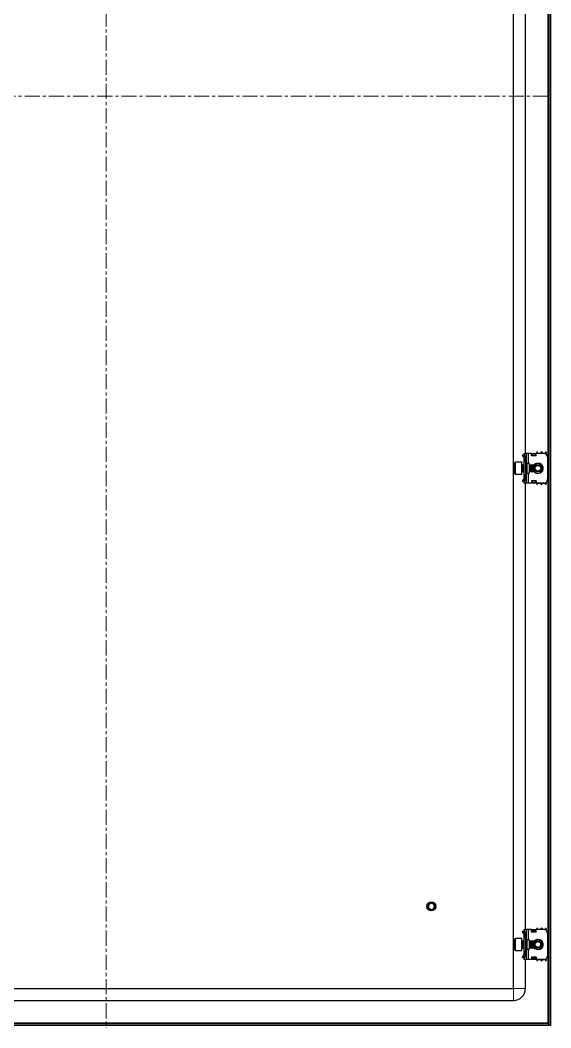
# Model space of a CAD drawing. Header units: millimetres. Extents: x -213 to 1660, y -624 to 1170.
# Drawn here: x 1214 to 1660, y -523 to 323 of the extents above; entities that cross this region are included whole.
import ezdxf

# ---------------------------------------------------------------- set-up
doc = ezdxf.new("R2010")
doc.units = ezdxf.units.MM
doc.linetypes.add('CENTERX2', pattern=[20.32, 12.7, -2.54, 2.54, -2.54])
doc.layers.add('FORMAT', color=7, linetype='Continuous')

msp = doc.modelspace()

# ---------------------------------------------------------------- linework, layer by layer
at = {"color": 8, "linetype": 'Continuous', "lineweight": 18}
for p, q in [((1657.17, 1038.04), (1657.17, -518.76)), ((1637.27, -41.86), (1637.06, -41.65)), ((1640.77, -40.36), (1640.77, -48.86)), ((1647.02, -42.01), (1643.52, -42.01)), ((1647.77, -40.11), (1651.77, -40.11)), ((1655.77, -40.11), (1651.77, -40.11)), ((1629.87, -47.86), (1629.87, -50.17)), ((1629.87, -50.17), (1629.87, -57.86)), ((1635.52, -49.86), (1635.52, -55.86)), ((1637.27, -42.36), (1636.77, -42.36)), ((1639.27, -43.36), (1638.27, -43.36)), ((1639.77, -48.86), (1639.77, -56.86)), ((1640.77, -56.86), (1640.77, -65.36)), ((1637.27, -63.36), (1636.77, -63.36)), ((1637.27, -63.86), (1637.06, -64.07)), ((1638.27, -62.36), (1639.27, -62.36)), ((1643.52, -63.71), (1647.02, -63.71)), ((1651.77, -65.61), (1647.77, -65.61)), ((1655.77, -65.61), (1651.77, -65.61)), ((1629.87, -447.86), (1629.87, -450.17)), ((1637.27, -442.36), (1636.77, -442.36)), ((1637.27, -441.86), (1637.06, -441.65)), ((1639.27, -443.36), (1638.27, -443.36)), ((1640.77, -440.36), (1640.77, -448.86)), ((1647.02, -442.01), (1643.52, -442.01)), ((1647.77, -440.11), (1651.77, -440.11)), ((1655.77, -440.11), (1651.77, -440.11)), ((1629.87, -450.17), (1629.87, -457.86)), ((1635.52, -449.86), (1635.52, -455.86)), ((1639.77, -448.86), (1639.77, -456.86)), ((1640.77, -456.86), (1640.77, -465.36)), ((1637.27, -463.36), (1636.77, -463.36)), ((1637.27, -463.86), (1637.06, -464.07)), ((1638.27, -462.36), (1639.27, -462.36)), ((1643.52, -463.71), (1647.02, -463.71)), ((1651.77, -465.61), (1647.77, -465.61)), ((1655.77, -465.61), (1651.77, -465.61)), ((1628.27, -489.86), (1628.27, -499.86)), ((1628.27, -489.86), (1638.27, -489.86)), ((1657.17, -518.76), (915.37, -518.76))]:
    msp.add_line(p, q, dxfattribs=at)
at = {"color": 7, "linetype": 'Continuous', "lineweight": 25}
for p, q in [((1657.77, 1040.14), (1657.77, -520.86)), ((1659.27, 1040.14), (1659.27, -520.86)), ((1628.27, -489.86), (1628.27, 1009.14)), ((1638.27, -40.36), (1638.27, 559.64)), ((1635.71, -41.72), (1635.36, -42.08)), ((1636.33, -43.05), (1635.36, -42.08)), ((1636.69, -42.7), (1635.71, -41.72)), ((1637.06, -41.65), (1637.27, -41.45)), ((1637.27, -40.36), (1639.27, -40.36)), ((1637.27, -41.12), (1637.27, -40.36)), ((1637.27, -64.6), (1637.27, -41.12)), ((1639.27, -40.36), (1639.27, -43.36)), ((1640.77, -40.36), (1639.27, -40.36)), ((1643.27, -40.36), (1640.77, -40.36)), ((1643.27, -42.36), (1643.27, -40.36)), ((1643.52, -40.74), (1644.02, -40.39)), ((1644.02, -40.74), (1643.52, -41.09)), ((1643.52, -41.09), (1643.52, -40.74)), ((1643.52, -42.01), (1643.52, -41.09)), ((1643.52, -42.36), (1643.52, -42.01)), ((1644.02, -40.39), (1644.02, -40.74)), ((1644.02, -40.39), (1646.52, -40.39)), ((1644.02, -40.74), (1646.52, -40.74)), ((1646.52, -40.74), (1646.52, -40.39)), ((1646.52, -40.39), (1647.02, -40.74)), ((1647.02, -41.09), (1646.52, -40.74)), ((1647.02, -40.74), (1647.02, -41.09)), ((1647.02, -41.09), (1647.02, -42.01)), ((1647.02, -42.01), (1647.02, -42.36)), ((1647.07, -40.48), (1647.07, -42.36)), ((1647.27, -40.48), (1647.07, -40.48)), ((1647.27, -42.36), (1647.27, -40.36)), ((1653.77, -40.36), (1647.27, -40.36)), ((1647.77, -40.36), (1647.77, -40.11)), ((1655.77, -41.12), (1655.77, -40.11)), ((1629.27, -50.49), (1629.27, -48.46)), ((1629.27, -57.26), (1629.27, -50.49)), ((1635.27, -47.86), (1629.87, -47.86)), ((1635.27, -50.17), (1635.27, -47.86)), ((1635.27, -57.86), (1635.27, -50.17)), ((1635.88, -49.86), (1635.52, -49.86)), ((1636.27, -50.42), (1635.88, -49.86)), ((1635.88, -55.39), (1635.88, -49.86)), ((1636.66, -49.86), (1636.27, -50.42)), ((1636.27, -54.92), (1636.27, -50.42)), ((1636.33, -43.05), (1636.69, -42.7)), ((1636.88, -49.86), (1636.66, -49.86)), ((1636.66, -55.39), (1636.66, -49.86)), ((1636.77, -42.36), (1636.77, -42.75)), ((1636.77, -44.11), (1637.27, -44.11)), ((1636.77, -44.11), (1636.77, -47.61)), ((1637.27, -47.61), (1636.77, -47.61)), ((1636.77, -47.61), (1636.77, -49.86)), ((1637.27, -50.42), (1636.88, -49.86)), ((1636.88, -55.39), (1636.88, -49.86)), ((1637.27, -44.11), (1637.27, -47.61)), ((1638.27, -43.36), (1638.27, -62.36)), ((1639.27, -43.36), (1639.27, -62.36)), ((1641.27, -48.86), (1639.77, -48.86)), ((1641.27, -48.86), (1641.27, -56.86)), ((1641.66, -49.86), (1641.27, -50.42)), ((1641.88, -49.86), (1641.66, -49.86)), ((1641.66, -55.39), (1641.66, -49.86)), ((1642.27, -50.42), (1641.88, -49.86)), ((1641.88, -55.39), (1641.88, -49.86)), ((1642.66, -49.86), (1642.27, -50.42)), ((1642.27, -54.92), (1642.27, -50.42)), ((1642.88, -49.86), (1642.66, -49.86)), ((1642.66, -55.39), (1642.66, -49.86)), ((1643.27, -50.42), (1642.88, -49.86)), ((1642.88, -55.39), (1642.88, -49.86)), ((1647.27, -42.36), (1643.27, -42.36)), ((1643.66, -49.86), (1643.27, -50.42)), ((1643.27, -54.92), (1643.27, -50.42)), ((1643.88, -49.86), (1643.66, -49.86)), ((1643.66, -55.39), (1643.66, -49.86)), ((1644.27, -50.42), (1643.88, -49.86)), ((1643.88, -55.39), (1643.88, -49.86)), ((1644.66, -49.86), (1644.27, -50.42)), ((1644.27, -54.92), (1644.27, -50.42)), ((1644.72, -49.86), (1644.66, -49.86)), ((1644.66, -55.39), (1644.66, -49.86)), ((1645.27, -50.42), (1644.72, -49.86)), ((1644.72, -51.24), (1644.72, -49.86)), ((1645.27, -51.54), (1645.27, -50.42)), ((1656.77, -43.36), (1656.77, -62.36)), ((1629.87, -57.86), (1635.27, -57.86)), ((1635.52, -55.86), (1635.88, -55.86)), ((1635.88, -55.86), (1636.27, -55.31)), ((1635.88, -55.86), (1635.88, -55.39)), ((1636.27, -55.31), (1636.27, -54.92)), ((1636.27, -55.31), (1636.66, -55.86)), ((1636.66, -55.86), (1636.66, -55.39)), ((1636.66, -55.86), (1636.88, -55.86)), ((1636.77, -55.86), (1636.77, -58.11)), ((1636.77, -58.11), (1637.27, -58.11)), ((1636.77, -58.11), (1636.77, -61.61)), ((1636.88, -55.86), (1637.27, -55.31)), ((1636.88, -55.86), (1636.88, -55.39)), ((1637.27, -58.11), (1637.27, -61.61)), ((1639.77, -56.86), (1641.27, -56.86)), ((1641.27, -55.31), (1641.66, -55.86)), ((1641.66, -55.86), (1641.66, -55.39)), ((1641.66, -55.86), (1641.88, -55.86)), ((1641.88, -55.86), (1642.27, -55.31)), ((1641.88, -55.86), (1641.88, -55.39)), ((1642.27, -55.31), (1642.27, -54.92)), ((1642.27, -55.31), (1642.66, -55.86)), ((1642.66, -55.86), (1642.66, -55.39)), ((1642.66, -55.86), (1642.88, -55.86)), ((1642.88, -55.86), (1643.27, -55.31)), ((1642.88, -55.86), (1642.88, -55.39)), ((1643.27, -55.31), (1643.27, -54.92)), ((1643.27, -55.31), (1643.66, -55.86)), ((1643.66, -55.86), (1643.66, -55.39)), ((1643.66, -55.86), (1643.88, -55.86)), ((1643.88, -55.86), (1644.27, -55.31)), ((1643.88, -55.86), (1643.88, -55.39)), ((1644.27, -55.31), (1644.27, -54.92)), ((1644.27, -55.31), (1644.66, -55.86)), ((1644.66, -55.86), (1644.66, -55.39)), ((1644.66, -55.86), (1644.72, -55.86)), ((1644.72, -55.86), (1644.72, -51.24)), ((1644.72, -55.86), (1645.27, -55.31)), ((1645.27, -55.31), (1645.27, -51.54)), ((1636.33, -62.67), (1635.36, -63.65)), ((1635.71, -64), (1635.36, -63.65)), ((1636.69, -63.02), (1635.71, -64)), ((1636.33, -62.67), (1636.69, -63.02)), ((1636.77, -61.61), (1637.27, -61.61)), ((1636.77, -63.36), (1636.77, -62.9)), ((1637.27, -64.27), (1637.06, -64.07)), ((1637.27, -65.36), (1637.27, -64.6)), ((1639.27, -65.36), (1637.27, -65.36)), ((1638.27, -440.36), (1638.27, -65.36)), ((1639.27, -62.36), (1639.27, -65.36)), ((1640.77, -65.36), (1639.27, -65.36)), ((1643.27, -65.36), (1640.77, -65.36)), ((1647.27, -63.36), (1643.27, -63.36)), ((1643.27, -63.36), (1643.27, -65.36)), ((1643.52, -63.71), (1643.52, -63.36)), ((1643.52, -64.63), (1643.52, -63.71)), ((1643.52, -64.63), (1644.02, -64.98)), ((1643.52, -64.98), (1643.52, -64.63)), ((1644.02, -65.34), (1643.52, -64.98)), ((1646.52, -64.98), (1644.02, -64.98)), ((1644.02, -64.98), (1644.02, -65.34)), ((1646.52, -65.34), (1644.02, -65.34)), ((1646.52, -64.98), (1647.02, -64.63)), ((1646.52, -65.34), (1646.52, -64.98)), ((1647.02, -64.98), (1646.52, -65.34)), ((1647.02, -63.36), (1647.02, -63.71)), ((1647.02, -63.71), (1647.02, -64.63)), ((1647.02, -64.63), (1647.02, -64.98)), ((1647.07, -63.36), (1647.07, -65.24)), ((1647.07, -65.24), (1647.27, -65.24)), ((1647.27, -63.36), (1647.27, -65.36)), ((1653.77, -65.36), (1647.27, -65.36)), ((1647.77, -65.61), (1647.77, -65.36)), ((1655.77, -65.61), (1655.77, -64.6)), ((1556.28, -420.66), (1556.27, -420.71)), ((1556.27, -420.86), (1556.27, -420.86)), ((1556.28, -420.66), (1556.34, -420.35)), ((1556.3, -420.46), (1556.29, -420.51)), ((1556.33, -420.26), (1556.32, -420.3)), ((1556.38, -420.06), (1556.37, -420.11)), ((1556.44, -419.88), (1556.42, -419.92)), ((1556.49, -419.74), (1556.59, -419.56)), ((1556.5, -419.74), (1556.6, -419.56)), ((1556.98, -421.73), (1556.81, -421.32)), ((1557.11, -422.94), (1556.99, -422.81)), ((1557, -418.9), (1557.17, -418.77)), ((1557, -422.82), (1557.01, -422.84)), ((1557.03, -418.93), (1557.15, -418.74)), ((1557.11, -422.94), (1557.14, -422.98)), ((1557.25, -423.08), (1557.29, -423.11)), ((1557.46, -418.52), (1557.59, -418.37)), ((1558.67, -417.92), (1558.63, -417.93)), ((1558.82, -417.9), (1559, -417.87)), ((1559.81, -417.91), (1559.77, -417.9)), ((1559.99, -417.95), (1559.95, -417.94)), ((1560.17, -418), (1560.13, -417.98)), ((1560.17, -418), (1560.37, -418.1)), ((1560.17, -418.05), (1560.38, -418.08)), ((1560.35, -418.06), (1560.3, -418.04)), ((1560.7, -418.22), (1560.66, -418.2)), ((1560.7, -418.22), (1560.7, -418.33)), ((1560.7, -418.22), (1560.84, -418.34)), ((1560.88, -418.33), (1560.84, -418.3)), ((1561.05, -418.45), (1561.01, -418.42)), ((1561.21, -418.57), (1561.17, -418.54)), ((1561.36, -418.71), (1561.33, -418.68)), ((1561.5, -418.85), (1561.47, -418.82)), ((1562.09, -419.82), (1562.08, -419.81)), ((1562.19, -421.56), (1562.11, -421.8)), ((1562.14, -420), (1562.13, -419.96)), ((1562.14, -421.75), (1562.15, -421.71)), ((1562.19, -420.18), (1562.18, -420.13)), ((1562.19, -421.56), (1562.2, -421.52)), ((1562.23, -420.36), (1562.22, -420.32)), ((1562.23, -421.37), (1562.24, -421.32)), ((1562.27, -420.75), (1562.24, -420.99)), ((1562.25, -420.55), (1562.25, -420.5)), ((1562.26, -421.16), (1562.26, -421.11)), ((1562.27, -420.75), (1562.27, -420.7)), ((1562.27, -420.95), (1562.27, -420.9)), ((1557.41, -423.21), (1557.45, -423.24)), ((1557.58, -423.34), (1557.62, -423.36)), ((1559.07, -423.85), (1559.82, -423.79)), ((1559.96, -423.78), (1560.01, -423.77)), ((1560.15, -423.73), (1560.2, -423.71)), ((1560.34, -423.66), (1560.39, -423.64)), ((1560.72, -423.49), (1560.49, -423.57)), ((1560.54, -423.58), (1560.58, -423.56)), ((1560.89, -423.38), (1560.69, -423.5)), ((1560.72, -423.42), (1560.76, -423.46)), ((1560.72, -423.49), (1560.76, -423.46)), ((1629.27, -450.49), (1629.27, -448.46)), ((1635.27, -447.86), (1629.87, -447.86)), ((1635.27, -450.17), (1635.27, -447.86)), ((1635.71, -441.72), (1635.36, -442.08)), ((1636.33, -443.05), (1635.36, -442.08)), ((1636.69, -442.7), (1635.71, -441.72)), ((1636.33, -443.05), (1636.69, -442.7)), ((1636.77, -442.36), (1636.77, -442.75)), ((1636.77, -444.11), (1637.27, -444.11)), ((1636.77, -444.11), (1636.77, -447.61)), ((1637.27, -447.61), (1636.77, -447.61)), ((1636.77, -447.61), (1636.77, -449.86)), ((1637.06, -441.65), (1637.27, -441.45)), ((1637.27, -440.36), (1639.27, -440.36)), ((1637.27, -441.12), (1637.27, -440.36)), ((1637.27, -464.6), (1637.27, -441.12)), ((1637.27, -444.11), (1637.27, -447.61)), ((1638.27, -443.36), (1638.27, -462.36)), ((1639.27, -440.36), (1639.27, -443.36)), ((1640.77, -440.36), (1639.27, -440.36)), ((1639.27, -443.36), (1639.27, -462.36)), ((1643.27, -440.36), (1640.77, -440.36)), ((1643.27, -442.36), (1643.27, -440.36)), ((1647.27, -442.36), (1643.27, -442.36)), ((1643.52, -440.74), (1644.02, -440.39)), ((1644.02, -440.74), (1643.52, -441.09)), ((1643.52, -441.09), (1643.52, -440.74)), ((1643.52, -442.01), (1643.52, -441.09)), ((1643.52, -442.36), (1643.52, -442.01)), ((1644.02, -440.39), (1644.02, -440.74)), ((1644.02, -440.39), (1646.52, -440.39)), ((1644.02, -440.74), (1646.52, -440.74)), ((1646.52, -440.74), (1646.52, -440.39)), ((1646.52, -440.39), (1647.02, -440.74)), ((1647.02, -441.09), (1646.52, -440.74)), ((1647.02, -440.74), (1647.02, -441.09)), ((1647.02, -441.09), (1647.02, -442.01)), ((1647.02, -442.01), (1647.02, -442.36)), ((1647.07, -440.48), (1647.07, -442.36)), ((1647.27, -440.48), (1647.07, -440.48)), ((1647.27, -442.36), (1647.27, -440.36)), ((1653.77, -440.36), (1647.27, -440.36)), ((1647.77, -440.36), (1647.77, -440.11)), ((1655.77, -441.12), (1655.77, -440.11)), ((1656.77, -443.36), (1656.77, -462.36)), ((1629.27, -457.26), (1629.27, -450.49)), ((1635.27, -457.86), (1635.27, -450.17)), ((1635.88, -449.86), (1635.52, -449.86)), ((1635.52, -455.86), (1635.88, -455.86)), ((1636.27, -450.42), (1635.88, -449.86)), ((1635.88, -455.39), (1635.88, -449.86)), ((1635.88, -455.86), (1636.27, -455.31)), ((1635.88, -455.86), (1635.88, -455.39)), ((1636.66, -449.86), (1636.27, -450.42)), ((1636.27, -454.92), (1636.27, -450.42)), ((1636.27, -455.31), (1636.27, -454.92)), ((1636.27, -455.31), (1636.66, -455.86)), ((1636.88, -449.86), (1636.66, -449.86)), ((1636.66, -455.39), (1636.66, -449.86)), ((1636.66, -455.86), (1636.66, -455.39)), ((1636.66, -455.86), (1636.88, -455.86)), ((1636.77, -455.86), (1636.77, -458.11)), ((1637.27, -450.42), (1636.88, -449.86)), ((1636.88, -455.39), (1636.88, -449.86)), ((1636.88, -455.86), (1637.27, -455.31)), ((1636.88, -455.86), (1636.88, -455.39)), ((1641.27, -448.86), (1639.77, -448.86)), ((1639.77, -456.86), (1641.27, -456.86)), ((1641.27, -448.86), (1641.27, -456.86)), ((1641.66, -449.86), (1641.27, -450.42)), ((1641.27, -455.31), (1641.66, -455.86)), ((1641.88, -449.86), (1641.66, -449.86)), ((1641.66, -455.39), (1641.66, -449.86)), ((1641.66, -455.86), (1641.66, -455.39)), ((1641.66, -455.86), (1641.88, -455.86)), ((1642.27, -450.42), (1641.88, -449.86)), ((1641.88, -455.39), (1641.88, -449.86)), ((1641.88, -455.86), (1642.27, -455.31)), ((1641.88, -455.86), (1641.88, -455.39)), ((1642.66, -449.86), (1642.27, -450.42)), ((1642.27, -454.92), (1642.27, -450.42)), ((1642.27, -455.31), (1642.27, -454.92)), ((1642.27, -455.31), (1642.66, -455.86)), ((1642.88, -449.86), (1642.66, -449.86)), ((1642.66, -455.39), (1642.66, -449.86)), ((1642.66, -455.86), (1642.66, -455.39)), ((1642.66, -455.86), (1642.88, -455.86)), ((1643.27, -450.42), (1642.88, -449.86)), ((1642.88, -455.39), (1642.88, -449.86)), ((1642.88, -455.86), (1643.27, -455.31)), ((1642.88, -455.86), (1642.88, -455.39)), ((1643.66, -449.86), (1643.27, -450.42)), ((1643.27, -454.92), (1643.27, -450.42)), ((1643.27, -455.31), (1643.27, -454.92)), ((1643.27, -455.31), (1643.66, -455.86)), ((1643.88, -449.86), (1643.66, -449.86)), ((1643.66, -455.39), (1643.66, -449.86)), ((1643.66, -455.86), (1643.66, -455.39)), ((1643.66, -455.86), (1643.88, -455.86)), ((1644.27, -450.42), (1643.88, -449.86)), ((1643.88, -455.39), (1643.88, -449.86)), ((1643.88, -455.86), (1644.27, -455.31)), ((1643.88, -455.86), (1643.88, -455.39)), ((1644.66, -449.86), (1644.27, -450.42)), ((1644.27, -454.92), (1644.27, -450.42)), ((1644.27, -455.31), (1644.27, -454.92)), ((1644.27, -455.31), (1644.66, -455.86)), ((1644.72, -449.86), (1644.66, -449.86)), ((1644.66, -455.39), (1644.66, -449.86)), ((1644.66, -455.86), (1644.66, -455.39)), ((1644.66, -455.86), (1644.72, -455.86)), ((1645.27, -450.42), (1644.72, -449.86)), ((1644.72, -451.24), (1644.72, -449.86)), ((1644.72, -455.86), (1644.72, -451.24)), ((1644.72, -455.86), (1645.27, -455.31)), ((1645.27, -451.54), (1645.27, -450.42)), ((1645.27, -455.31), (1645.27, -451.54)), ((1629.87, -457.86), (1635.27, -457.86)), ((1636.33, -462.67), (1635.36, -463.65)), ((1635.71, -464), (1635.36, -463.65)), ((1636.69, -463.02), (1635.71, -464)), ((1636.33, -462.67), (1636.69, -463.02)), ((1636.77, -458.11), (1637.27, -458.11)), ((1636.77, -458.11), (1636.77, -461.61)), ((1636.77, -461.61), (1637.27, -461.61)), ((1636.77, -463.36), (1636.77, -462.9)), ((1637.27, -464.27), (1637.06, -464.07)), ((1637.27, -458.11), (1637.27, -461.61)), ((1637.27, -465.36), (1637.27, -464.6)), ((1639.27, -465.36), (1637.27, -465.36)), ((1638.27, -489.86), (1638.27, -465.36)), ((1639.27, -462.36), (1639.27, -465.36)), ((1640.77, -465.36), (1639.27, -465.36)), ((1643.27, -465.36), (1640.77, -465.36)), ((1647.27, -463.36), (1643.27, -463.36)), ((1643.27, -463.36), (1643.27, -465.36)), ((1643.52, -463.71), (1643.52, -463.36)), ((1643.52, -464.63), (1643.52, -463.71)), ((1643.52, -464.63), (1644.02, -464.98)), ((1643.52, -464.98), (1643.52, -464.63)), ((1644.02, -465.34), (1643.52, -464.98)), ((1646.52, -464.98), (1644.02, -464.98)), ((1644.02, -464.98), (1644.02, -465.34)), ((1646.52, -465.34), (1644.02, -465.34)), ((1646.52, -464.98), (1647.02, -464.63)), ((1646.52, -465.34), (1646.52, -464.98)), ((1647.02, -464.98), (1646.52, -465.34)), ((1647.02, -463.36), (1647.02, -463.71)), ((1647.02, -463.71), (1647.02, -464.63)), ((1647.02, -464.63), (1647.02, -464.98)), ((1647.07, -463.36), (1647.07, -465.24)), ((1647.07, -465.24), (1647.27, -465.24)), ((1647.27, -463.36), (1647.27, -465.36)), ((1653.77, -465.36), (1647.27, -465.36)), ((1647.77, -465.61), (1647.77, -465.36)), ((1655.77, -465.61), (1655.77, -464.6)), ((944.27, -489.86), (1628.27, -489.86)), ((944.27, -499.86), (1628.27, -499.86)), ((1657.57, -519.36), (914.97, -519.36)), ((1657.57, -520.86), (914.97, -520.86)), ((1657.17, -518.76), (1657.41, -519.36)), ((1657.57, -519.36), (1657.57, -520.86)), ((1659.27, -520.86), (1657.77, -520.86))]:
    msp.add_line(p, q, dxfattribs=at)
for centre, radius in [((1648.77, -52.86), 3), ((1648.77, -52.86), 2.76), ((1648.77, -52.86), 2.45), ((1559.27, -420.86), 3.75), ((1648.77, -452.86), 3), ((1648.77, -452.86), 2.76), ((1648.77, -452.86), 2.45)]:
    msp.add_circle(centre, radius, dxfattribs=at)
for centre, radius, start, end in [((1637.77, -42.36), 1, 135, 180), ((1635.27, -43.36), 3, 360, 48.18969), ((1653.77, -43.36), 3, 360, 90), ((1629.87, -48.46), 0.6, 90, 180), ((1635.52, -49.61), 0.25, 180, 270), ((1639.77, -48.36), 0.5, 180, 270), ((1648.77, -52.86), 4, 270, 151.04498), ((1629.87, -57.26), 0.6, 180, 270), ((1635.52, -56.11), 0.25, 90, 180), ((1639.77, -57.36), 0.5, 90, 180), ((1648.77, -52.86), 4, 208.95502, 270), ((1637.77, -63.36), 1, 180, 225), ((1635.27, -62.36), 3, 311.81031, 360), ((1653.77, -62.36), 3, 270, 360), ((1559.27, -420.86), 3, 180, 220.74374), ((1559.27, -420.86), 2.5, 168.59442, 190.51652), ((1559.27, -420.86), 2.5, 108.59442, 168.59442), ((1559.27, -420.86), 2.5, 48.59442, 108.59442), ((1559.27, -420.86), 2.5, 288.59442, 348.59442), ((1559.27, -420.86), 2.5, 348.59442, 48.59442), ((1559.27, -420.86), 3, 239.92857, 266.21929), ((1559.27, -420.86), 2.5, 255.88813, 288.59442), ((1629.87, -448.46), 0.6, 90, 180), ((1637.77, -442.36), 1, 135, 180), ((1635.27, -443.36), 3, 360, 48.18969), ((1639.77, -448.36), 0.5, 180, 270), ((1653.77, -443.36), 3, 360, 90), ((1635.52, -449.61), 0.25, 180, 270), ((1635.52, -456.11), 0.25, 90, 180), ((1639.77, -457.36), 0.5, 90, 180), ((1648.77, -452.86), 4, 270, 151.04498), ((1648.77, -452.86), 4, 208.95502, 270), ((1629.87, -457.26), 0.6, 180, 270), ((1637.77, -463.36), 1, 180, 225), ((1635.27, -462.36), 3, 311.81031, 360), ((1653.77, -462.36), 3, 270, 360), ((1628.27, -489.86), 10, 270, 0)]:
    msp.add_arc(centre, radius, start, end, dxfattribs=at)
at = {"color": 8, "linetype": 'Continuous', "lineweight": 18}
for centre, start, end in [((1648.77, -52.86), 215.46217, 90), ((1648.77, -52.86), 90, 144.53783), ((1648.77, -452.86), 215.46217, 90), ((1648.77, -452.86), 90, 144.53783)]:
    msp.add_arc(centre, 4.5, start, end, dxfattribs=at)
at = {"color": 7, "linetype": 'Continuous', "lineweight": 25}
for points, knots in [([(1647.77, -40.11), (1647.87, -39.87), (1648.06, -39.38), (1648.25, -38.98), (1648.34, -38.79)], [0, 0, 0, 0, 0.502065, 1, 1, 1, 1]), ([(1651.2, -38.8), (1651.28, -38.96), (1651.45, -39.3), (1651.64, -39.79), (1651.76, -40.07), (1651.77, -40.11)], [0, 0, 0, 0, 0.415483, 0.917152, 1, 1, 1, 1]), ([(1651.77, -40.11), (1651.87, -39.87), (1652.06, -39.38), (1652.25, -38.98), (1652.34, -38.79)], [0, 0, 0, 0, 0.502065, 1, 1, 1, 1]), ([(1655.2, -38.8), (1655.28, -38.96), (1655.45, -39.3), (1655.64, -39.79), (1655.76, -40.07), (1655.77, -40.11)], [0, 0, 0, 0, 0.415483, 0.917152, 1, 1, 1, 1]), ([(1636.77, -44.11), (1636.75, -43.92), (1636.72, -43.63), (1636.53, -43.28), (1636.4, -43.13), (1636.33, -43.05)], [0, 0, 0, 0, 0.485042, 0.738404, 1, 1, 1, 1]), ([(1637.27, -44.11), (1637.25, -43.87), (1637.19, -43.39), (1636.91, -42.93), (1636.71, -42.73), (1636.69, -42.7)], [0, 0, 0, 0, 0.461863, 0.923726, 1, 1, 1, 1]), ([(1636.33, -62.67), (1636.45, -62.52), (1636.63, -62.29), (1636.75, -61.91), (1636.76, -61.71), (1636.77, -61.61)], [0, 0, 0, 0, 0.485042, 0.738404, 1, 1, 1, 1]), ([(1636.69, -63.02), (1636.84, -62.84), (1637.14, -62.46), (1637.26, -61.93), (1637.27, -61.65), (1637.27, -61.61)], [0, 0, 0, 0, 0.4618628, 0.9237257, 1, 1, 1, 1]), ([(1648.34, -66.92), (1648.26, -66.77), (1648.09, -66.42), (1647.9, -65.93), (1647.79, -65.65), (1647.77, -65.61)], [0, 0, 0, 0, 0.4154826, 0.9171518, 1, 1, 1, 1]), ([(1651.77, -65.61), (1651.68, -65.86), (1651.48, -66.34), (1651.29, -66.74), (1651.2, -66.93)], [0, 0, 0, 0, 0.502065, 1, 1, 1, 1]), ([(1652.34, -66.92), (1652.26, -66.77), (1652.09, -66.42), (1651.9, -65.93), (1651.79, -65.65), (1651.77, -65.61)], [0, 0, 0, 0, 0.415483, 0.917152, 1, 1, 1, 1]), ([(1655.77, -65.61), (1655.68, -65.86), (1655.48, -66.34), (1655.29, -66.74), (1655.2, -66.93)], [0, 0, 0, 0, 0.502065, 1, 1, 1, 1]), ([(1556.76, -420.57), (1556.75, -420.59), (1556.74, -420.62), (1556.7, -420.67), (1556.64, -420.72), (1556.58, -420.77), (1556.5, -420.82), (1556.42, -420.84), (1556.34, -420.86), (1556.29, -420.86), (1556.27, -420.86)], [0, 0, 0, 0, 0.060221, 0.18113, 0.301988, 0.42281, 0.589437, 0.75603, 0.87711, 1, 1, 1, 1]), ([(1556.27, -420.87), (1556.27, -420.82), (1556.27, -420.74), (1556.28, -420.66), (1556.29, -420.64)], [0, 0, 0, 0, 0.659859, 1, 1, 1, 1]), ([(1556.63, -420.73), (1556.6, -420.72), (1556.54, -420.7), (1556.45, -420.69), (1556.36, -420.69), (1556.3, -420.71), (1556.27, -420.71)], [0, 0, 0, 0, 0.237597, 0.516729, 0.755527, 1, 1, 1, 1]), ([(1556.27, -420.87), (1556.3, -420.85), (1556.36, -420.82), (1556.46, -420.79), (1556.52, -420.79), (1556.54, -420.79)], [0, 0, 0, 0, 0.371226, 0.708872, 1, 1, 1, 1]), ([(1557.2, -422.64), (1557.18, -422.62), (1556.93, -422.4), (1556.59, -421.94), (1556.34, -421.33), (1556.29, -420.98), (1556.27, -420.86)], [0, 0, 0, 0, 0.050685, 0.485619, 0.826643, 1, 1, 1, 1]), ([(1556.28, -420.66), (1556.31, -420.65), (1556.37, -420.62), (1556.47, -420.6), (1556.56, -420.6), (1556.64, -420.62), (1556.69, -420.64), (1556.71, -420.65)], [0, 0, 0, 0, 0.235039, 0.445532, 0.651268, 0.847853, 1, 1, 1, 1]), ([(1556.73, -420.62), (1556.71, -420.6), (1556.66, -420.56), (1556.57, -420.52), (1556.47, -420.5), (1556.38, -420.49), (1556.32, -420.5), (1556.29, -420.51)], [0, 0, 0, 0, 0.189173, 0.404697, 0.62022, 0.807935, 1, 1, 1, 1]), ([(1556.3, -420.46), (1556.33, -420.45), (1556.4, -420.43), (1556.49, -420.42), (1556.58, -420.43), (1556.67, -420.45), (1556.73, -420.48), (1556.76, -420.51), (1556.77, -420.52)], [0, 0, 0, 0, 0.214065, 0.402363, 0.585629, 0.760234, 0.923894, 1, 1, 1, 1]), ([(1556.79, -420.51), (1556.78, -420.5), (1556.75, -420.46), (1556.69, -420.41), (1556.6, -420.36), (1556.51, -420.32), (1556.42, -420.3), (1556.36, -420.3), (1556.32, -420.3)], [0, 0, 0, 0, 0.069872, 0.258455, 0.446951, 0.635422, 0.81547, 1, 1, 1, 1]), ([(1556.33, -420.26), (1556.34, -420.2), (1556.36, -420.12), (1556.39, -420.05), (1556.4, -420.02)], [0, 0, 0, 0, 0.657988, 1, 1, 1, 1]), ([(1556.33, -420.26), (1556.37, -420.25), (1556.43, -420.24), (1556.53, -420.24), (1556.61, -420.26), (1556.69, -420.3), (1556.75, -420.34), (1556.78, -420.38), (1556.79, -420.39)], [0, 0, 0, 0, 0.208898, 0.388587, 0.562428, 0.727295, 0.881578, 1, 1, 1, 1]), ([(1556.8, -420.36), (1556.78, -420.34), (1556.75, -420.3), (1556.69, -420.24), (1556.62, -420.19), (1556.54, -420.15), (1556.46, -420.12), (1556.4, -420.11), (1556.37, -420.11)], [0, 0, 0, 0, 0.137266, 0.30795, 0.478578, 0.649185, 0.822833, 1, 1, 1, 1]), ([(1556.38, -420.06), (1556.41, -420.06), (1556.47, -420.06), (1556.56, -420.07), (1556.64, -420.1), (1556.7, -420.15), (1556.76, -420.2), (1556.8, -420.25), (1556.82, -420.29), (1556.83, -420.31)], [0, 0, 0, 0, 0.165667, 0.330522, 0.488809, 0.638525, 0.778629, 0.909213, 1, 1, 1, 1]), ([(1556.8, -420.22), (1556.79, -420.21), (1556.77, -420.17), (1556.72, -420.1), (1556.65, -420.03), (1556.57, -419.98), (1556.5, -419.94), (1556.45, -419.93), (1556.42, -419.92)], [0, 0, 0, 0, 0.076151, 0.276704, 0.47712, 0.677473, 0.837574, 1, 1, 1, 1]), ([(1556.44, -419.88), (1556.64, -419.46), (1556.96, -418.81), (1557.55, -418.41), (1557.75, -418.28)], [0, 0, 0, 0, 0.657042, 1, 1, 1, 1]), ([(1556.44, -419.88), (1556.46, -419.88), (1556.52, -419.89), (1556.6, -419.92), (1556.67, -419.96), (1556.73, -420.02), (1556.77, -420.08), (1556.81, -420.14), (1556.83, -420.19), (1556.83, -420.23), (1556.83, -420.24)], [0, 0, 0, 0, 0.1540267, 0.3070949, 0.4528616, 0.5901228, 0.718565, 0.8388555, 0.9524699, 1, 1, 1, 1]), ([(1556.51, -419.75), (1556.52, -419.69), (1556.56, -419.56), (1556.62, -419.45), (1556.66, -419.39)], [0, 0, 0, 0, 0.462482, 1, 1, 1, 1]), ([(1556.64, -419.47), (1556.67, -419.4), (1556.75, -419.19), (1556.91, -419.03), (1557.02, -418.92)], [0, 0, 0, 0, 0.333789, 1, 1, 1, 1]), ([(1556.72, -419.34), (1556.74, -419.29), (1556.84, -418.99), (1557.09, -418.78), (1557.29, -418.61)], [0, 0, 0, 0, 0.171865, 1, 1, 1, 1]), ([(1556.76, -420.53), (1556.76, -420.64), (1556.74, -420.9), (1556.79, -421.16), (1556.81, -421.32)], [0, 0, 0, 0, 0.408521, 1, 1, 1, 1]), ([(1556.82, -420.37), (1556.82, -420.38), (1556.81, -420.42), (1556.79, -420.48), (1556.77, -420.52), (1556.76, -420.53)], [0, 0, 0, 0, 0.157682, 0.80304, 1, 1, 1, 1]), ([(1558.11, -418.5), (1558.05, -418.54), (1557.73, -418.72), (1557.23, -419.19), (1556.92, -419.77), (1556.84, -420.11), (1556.82, -420.17)], [0, 0, 0, 0, 0.104785, 0.513079, 0.918136, 1, 1, 1, 1]), ([(1556.82, -420.17), (1556.83, -420.21), (1556.84, -420.27), (1556.83, -420.34), (1556.82, -420.37)], [0, 0, 0, 0, 0.5444726, 1, 1, 1, 1]), ([(1557, -418.9), (1557, -418.9), (1556.98, -418.92), (1556.97, -418.94), (1556.96, -418.95)], [0, 0, 0, 0, 0.2967964, 1, 1, 1, 1]), ([(1558.26, -423.09), (1558.19, -423.06), (1557.87, -422.9), (1557.36, -422.48), (1557.11, -421.98), (1556.98, -421.73)], [0, 0, 0, 0, 0.130652, 0.560007, 1, 1, 1, 1]), ([(1557, -422.82), (1557.01, -422.79), (1557.05, -422.75), (1557.11, -422.69), (1557.16, -422.66), (1557.2, -422.64), (1557.2, -422.64)], [0, 0, 0, 0, 0.315056, 0.630194, 0.945514, 1, 1, 1, 1]), ([(1557.56, -422.69), (1557.53, -422.68), (1557.47, -422.67), (1557.39, -422.67), (1557.31, -422.68), (1557.23, -422.7), (1557.12, -422.75), (1557.05, -422.8), (1557.01, -422.84)], [0, 0, 0, 0, 0.149407, 0.278563, 0.407661, 0.536722, 0.727045, 1, 1, 1, 1]), ([(1557.13, -418.76), (1557.12, -418.77), (1557.11, -418.78), (1557.1, -418.79), (1557.1, -418.79)], [0, 0, 0, 0, 0.4842322, 1, 1, 1, 1]), ([(1557.11, -422.94), (1557.12, -422.92), (1557.15, -422.86), (1557.21, -422.8), (1557.28, -422.75), (1557.35, -422.71), (1557.43, -422.69), (1557.5, -422.68), (1557.55, -422.69), (1557.58, -422.7)], [0, 0, 0, 0, 0.159446, 0.318034, 0.469983, 0.61348, 0.747649, 0.872856, 1, 1, 1, 1]), ([(1557.62, -422.74), (1557.62, -422.74), (1557.59, -422.74), (1557.52, -422.75), (1557.43, -422.77), (1557.35, -422.8), (1557.28, -422.84), (1557.2, -422.9), (1557.16, -422.95), (1557.14, -422.98)], [0, 0, 0, 0, 0.018281, 0.175639, 0.332896, 0.490097, 0.647274, 0.821632, 1, 1, 1, 1]), ([(1557.2, -422.64), (1557.22, -422.64), (1557.26, -422.63), (1557.35, -422.62), (1557.45, -422.63), (1557.54, -422.67), (1557.62, -422.72), (1557.7, -422.81), (1557.77, -422.92), (1557.79, -423.01), (1557.81, -423.05)], [0, 0, 0, 0, 0.073646, 0.169563, 0.351373, 0.438893, 0.519676, 0.682906, 0.8512, 1, 1, 1, 1]), ([(1557.26, -418.63), (1557.26, -418.64), (1557.25, -418.65), (1557.24, -418.66), (1557.23, -418.66)], [0, 0, 0, 0, 0.485158, 1, 1, 1, 1]), ([(1557.25, -423.08), (1557.26, -423.05), (1557.29, -422.98), (1557.34, -422.91), (1557.4, -422.85), (1557.47, -422.8), (1557.55, -422.77), (1557.6, -422.75), (1557.63, -422.75), (1557.64, -422.75)], [0, 0, 0, 0, 0.198035, 0.367663, 0.531495, 0.686664, 0.831818, 0.981917, 1, 1, 1, 1]), ([(1557.7, -422.82), (1557.69, -422.82), (1557.65, -422.83), (1557.57, -422.85), (1557.48, -422.9), (1557.41, -422.96), (1557.34, -423.03), (1557.31, -423.08), (1557.29, -423.11)], [0, 0, 0, 0, 0.0505, 0.241124, 0.431653, 0.622154, 0.808692, 1, 1, 1, 1]), ([(1557.41, -418.51), (1557.4, -418.51), (1557.39, -418.52), (1557.38, -418.53), (1557.37, -418.54)], [0, 0, 0, 0, 0.484546, 1, 1, 1, 1]), ([(1557.41, -423.21), (1557.42, -423.18), (1557.43, -423.11), (1557.48, -423.02), (1557.53, -422.95), (1557.59, -422.9), (1557.65, -422.86), (1557.7, -422.85), (1557.71, -422.84)], [0, 0, 0, 0, 0.209239, 0.392702, 0.571062, 0.740844, 0.899958, 1, 1, 1, 1]), ([(1557.76, -422.92), (1557.74, -422.94), (1557.68, -422.96), (1557.6, -423.02), (1557.54, -423.08), (1557.48, -423.16), (1557.46, -423.22), (1557.45, -423.24)], [0, 0, 0, 0, 0.172104, 0.391099, 0.610089, 0.802801, 1, 1, 1, 1]), ([(1557.56, -418.39), (1557.56, -418.4), (1557.55, -418.41), (1557.53, -418.42), (1557.53, -418.42)], [0, 0, 0, 0, 0.482687, 1, 1, 1, 1]), ([(1557.56, -418.39), (1557.58, -418.39), (1557.63, -418.35), (1557.68, -418.33), (1557.73, -418.31)], [0, 0, 0, 0, 0.230751, 1, 1, 1, 1]), ([(1557.58, -423.34), (1557.58, -423.3), (1557.59, -423.23), (1557.62, -423.14), (1557.67, -423.06), (1557.72, -423), (1557.76, -422.97), (1557.78, -422.96)], [0, 0, 0, 0, 0.240212, 0.454711, 0.664287, 0.864517, 1, 1, 1, 1]), ([(1557.81, -423.07), (1557.79, -423.09), (1557.74, -423.13), (1557.69, -423.2), (1557.64, -423.28), (1557.63, -423.34), (1557.62, -423.36)], [0, 0, 0, 0, 0.2282538, 0.5103507, 0.7523188, 1, 1, 1, 1]), ([(1557.73, -418.28), (1557.73, -418.29), (1557.71, -418.3), (1557.7, -418.31), (1557.69, -418.31)], [0, 0, 0, 0, 0.480194, 1, 1, 1, 1]), ([(1557.73, -418.28), (1557.76, -418.3), (1557.82, -418.34), (1557.9, -418.41), (1557.93, -418.46), (1557.95, -418.48)], [0, 0, 0, 0, 0.362858, 0.693435, 1, 1, 1, 1]), ([(1558.09, -418.55), (1558.08, -418.54), (1558.04, -418.53), (1557.97, -418.5), (1557.9, -418.45), (1557.81, -418.38), (1557.77, -418.32), (1557.75, -418.28)], [0, 0, 0, 0, 0.084477, 0.253367, 0.470159, 0.686909, 1, 1, 1, 1]), ([(1557.75, -423.45), (1557.75, -423.41), (1557.75, -423.34), (1557.78, -423.24), (1557.8, -423.19), (1557.82, -423.16), (1557.82, -423.16)], [0, 0, 0, 0, 0.357139, 0.680979, 0.998183, 1, 1, 1, 1]), ([(1557.81, -423.05), (1557.81, -423.06), (1557.82, -423.11), (1557.83, -423.19), (1557.83, -423.28), (1557.81, -423.37), (1557.78, -423.43), (1557.77, -423.46)], [0, 0, 0, 0, 0.113604, 0.31095, 0.508229, 0.75166, 1, 1, 1, 1]), ([(1558.66, -423.29), (1558.38, -423.23), (1558.08, -423.18), (1557.81, -423.05), (1557.81, -423.05)], [0, 0, 0, 0, 0.965671, 1, 1, 1, 1]), ([(1557.91, -418.19), (1557.91, -418.19), (1557.89, -418.2), (1557.88, -418.2), (1557.87, -418.21)], [0, 0, 0, 0, 0.477867, 1, 1, 1, 1]), ([(1558.03, -418.49), (1558.02, -418.47), (1558.01, -418.42), (1557.98, -418.35), (1557.93, -418.27), (1557.89, -418.23), (1557.87, -418.21)], [0, 0, 0, 0, 0.1541827, 0.4625673, 0.7280914, 1, 1, 1, 1]), ([(1557.91, -418.19), (1557.94, -418.21), (1558, -418.25), (1558.07, -418.32), (1558.11, -418.4), (1558.14, -418.46), (1558.14, -418.5), (1558.15, -418.51)], [0, 0, 0, 0, 0.260762, 0.494805, 0.723794, 0.94279, 1, 1, 1, 1]), ([(1558.1, -418.1), (1558.09, -418.1), (1558.08, -418.11), (1558.06, -418.11), (1558.06, -418.12)], [0, 0, 0, 0, 0.476486, 1, 1, 1, 1]), ([(1558.19, -418.51), (1558.19, -418.5), (1558.2, -418.44), (1558.18, -418.36), (1558.15, -418.27), (1558.11, -418.19), (1558.07, -418.14), (1558.06, -418.12)], [0, 0, 0, 0, 0.114393, 0.350182, 0.585971, 0.790611, 1, 1, 1, 1]), ([(1558.1, -418.1), (1558.12, -418.09), (1558.18, -418.06), (1558.25, -418.05), (1558.29, -418.04)], [0, 0, 0, 0, 0.3010252, 1, 1, 1, 1]), ([(1558.1, -418.1), (1558.13, -418.12), (1558.18, -418.17), (1558.24, -418.25), (1558.28, -418.33), (1558.3, -418.41), (1558.3, -418.48), (1558.3, -418.51), (1558.29, -418.52)], [0, 0, 0, 0, 0.218347, 0.41099, 0.598711, 0.777744, 0.945667, 1, 1, 1, 1]), ([(1558.47, -418.49), (1558.46, -418.5), (1558.41, -418.51), (1558.33, -418.52), (1558.24, -418.52), (1558.17, -418.51), (1558.12, -418.5), (1558.11, -418.5)], [0, 0, 0, 0, 0.099011, 0.388276, 0.61301, 0.895384, 1, 1, 1, 1]), ([(1558.29, -418.02), (1558.29, -418.03), (1558.27, -418.03), (1558.26, -418.04), (1558.25, -418.04)], [0, 0, 0, 0, 0.4765794, 1, 1, 1, 1]), ([(1558.32, -418.52), (1558.32, -418.52), (1558.34, -418.48), (1558.35, -418.41), (1558.35, -418.31), (1558.33, -418.21), (1558.3, -418.12), (1558.26, -418.07), (1558.25, -418.04)], [0, 0, 0, 0, 0.019058, 0.219488, 0.419831, 0.620151, 0.807785, 1, 1, 1, 1]), ([(1558.66, -423.29), (1558.57, -423.25), (1558.43, -423.19), (1558.3, -423.12), (1558.26, -423.09)], [0, 0, 0, 0, 0.681733, 1, 1, 1, 1]), ([(1558.29, -418.02), (1558.32, -418.05), (1558.36, -418.1), (1558.41, -418.19), (1558.43, -418.27), (1558.44, -418.35), (1558.44, -418.42), (1558.43, -418.46), (1558.42, -418.48)], [0, 0, 0, 0, 0.213002, 0.396975, 0.575181, 0.744364, 0.902779, 1, 1, 1, 1]), ([(1558.49, -417.97), (1558.48, -417.97), (1558.46, -417.97), (1558.45, -417.98), (1558.44, -417.98)], [0, 0, 0, 0, 0.4789775, 1, 1, 1, 1]), ([(1558.45, -418.48), (1558.46, -418.45), (1558.48, -418.4), (1558.5, -418.31), (1558.5, -418.22), (1558.49, -418.11), (1558.46, -418.03), (1558.44, -417.98)], [0, 0, 0, 0, 0.147065, 0.321231, 0.495346, 0.669443, 1, 1, 1, 1]), ([(1558.74, -418.26), (1558.73, -418.27), (1558.71, -418.32), (1558.65, -418.4), (1558.56, -418.46), (1558.5, -418.48), (1558.47, -418.49)], [0, 0, 0, 0, 0.153621, 0.5283051, 0.811762, 1, 1, 1, 1]), ([(1558.49, -417.97), (1558.51, -418), (1558.54, -418.05), (1558.57, -418.14), (1558.59, -418.22), (1558.58, -418.3), (1558.56, -418.38), (1558.54, -418.43), (1558.52, -418.46), (1558.51, -418.48)], [0, 0, 0, 0, 0.195461, 0.359649, 0.517607, 0.666788, 0.806268, 0.936243, 1, 1, 1, 1]), ([(1558.56, -418.42), (1558.56, -418.42), (1558.6, -418.38), (1558.63, -418.29), (1558.65, -418.18), (1558.66, -418.09), (1558.65, -418.01), (1558.64, -417.96), (1558.63, -417.93)], [0, 0, 0, 0, 0.001313, 0.309582, 0.493731, 0.677835, 0.837663, 1, 1, 1, 1]), ([(1558.67, -417.92), (1558.68, -417.95), (1558.71, -418), (1558.72, -418.08), (1558.72, -418.17), (1558.71, -418.24), (1558.68, -418.33), (1558.63, -418.39), (1558.6, -418.42)], [0, 0, 0, 0, 0.162579, 0.32416, 0.478216, 0.623372, 0.759205, 1, 1, 1, 1]), ([(1558.6, -418.43), (1558.62, -418.41), (1558.67, -418.37), (1558.71, -418.31), (1558.73, -418.27), (1558.74, -418.26)], [0, 0, 0, 0, 0.41332, 0.833507, 1, 1, 1, 1]), ([(1558.67, -417.92), (1558.7, -417.92), (1559.02, -417.85), (1559.66, -417.84), (1560.32, -418.03), (1560.65, -418.2), (1560.72, -418.23)], [0, 0, 0, 0, 0.044285, 0.46488, 0.894202, 1, 1, 1, 1]), ([(1560.72, -418.54), (1560.65, -418.51), (1560.33, -418.33), (1559.66, -418.15), (1559.04, -418.19), (1558.74, -418.26), (1558.74, -418.26)], [0, 0, 0, 0, 0.102158, 0.551599, 0.99962, 1, 1, 1, 1]), ([(1559.1, -417.89), (1559.17, -417.88), (1559.34, -417.85), (1559.51, -417.87), (1559.61, -417.88)], [0, 0, 0, 0, 0.399625, 1, 1, 1, 1]), ([(1559.79, -417.92), (1559.83, -417.92), (1559.98, -417.93), (1560.11, -417.98), (1560.2, -418.01)], [0, 0, 0, 0, 0.317385, 1, 1, 1, 1]), ([(1560.64, -418.52), (1560.64, -418.51), (1560.64, -418.48), (1560.65, -418.41), (1560.67, -418.32), (1560.7, -418.26), (1560.72, -418.23)], [0, 0, 0, 0, 0.0582551, 0.3055086, 0.6471604, 1, 1, 1, 1]), ([(1560.72, -418.54), (1560.74, -418.52), (1560.78, -418.47), (1560.82, -418.39), (1560.83, -418.33), (1560.84, -418.3)], [0, 0, 0, 0, 0.3515094, 0.6718605, 1, 1, 1, 1]), ([(1560.92, -418.99), (1560.92, -418.98), (1560.88, -418.94), (1560.83, -418.88), (1560.78, -418.8), (1560.75, -418.71), (1560.72, -418.62), (1560.72, -418.57), (1560.72, -418.54)], [0, 0, 0, 0, 0.066273, 0.267344, 0.423096, 0.618734, 0.814089, 1, 1, 1, 1]), ([(1560.73, -423.41), (1560.81, -423.36), (1561.16, -423.13), (1561.65, -422.63), (1561.87, -422.07), (1561.97, -421.83)], [0, 0, 0, 0, 0.128781, 0.613629, 1, 1, 1, 1]), ([(1560.88, -418.33), (1560.88, -418.36), (1560.87, -418.43), (1560.84, -418.53), (1560.8, -418.61), (1560.76, -418.66), (1560.74, -418.68), (1560.74, -418.68)], [0, 0, 0, 0, 0.275174, 0.522846, 0.765225, 0.99702, 1, 1, 1, 1]), ([(1560.75, -418.73), (1560.77, -418.72), (1560.81, -418.7), (1560.87, -418.65), (1560.93, -418.58), (1560.98, -418.5), (1561, -418.44), (1561.01, -418.42)], [0, 0, 0, 0, 0.084965, 0.329338, 0.573716, 0.784411, 1, 1, 1, 1]), ([(1561.05, -418.45), (1561.04, -418.48), (1561.03, -418.55), (1560.99, -418.64), (1560.94, -418.71), (1560.88, -418.77), (1560.83, -418.81), (1560.8, -418.82), (1560.8, -418.83)], [0, 0, 0, 0, 0.222831, 0.420099, 0.612409, 0.79585, 0.967895, 1, 1, 1, 1]), ([(1560.81, -418.85), (1560.81, -418.85), (1560.85, -418.85), (1560.91, -418.82), (1561, -418.76), (1561.07, -418.7), (1561.13, -418.63), (1561.16, -418.57), (1561.17, -418.54)], [0, 0, 0, 0, 0.002693, 0.20821, 0.413641, 0.619057, 0.807274, 1, 1, 1, 1]), ([(1561.21, -418.57), (1561.2, -418.61), (1561.18, -418.67), (1561.13, -418.76), (1561.08, -418.82), (1561.01, -418.87), (1560.95, -418.91), (1560.92, -418.91), (1560.9, -418.91)], [0, 0, 0, 0, 0.219212, 0.409339, 0.593597, 0.768568, 0.932394, 1, 1, 1, 1]), ([(1560.91, -418.94), (1560.95, -418.93), (1561.01, -418.92), (1561.11, -418.88), (1561.19, -418.83), (1561.27, -418.76), (1561.31, -418.71), (1561.33, -418.68)], [0, 0, 0, 0, 0.190996, 0.3837979, 0.5765532, 0.7852799, 1, 1, 1, 1]), ([(1561.37, -419.07), (1561.37, -419.07), (1561.34, -419.08), (1561.29, -419.1), (1561.2, -419.11), (1561.1, -419.09), (1560.99, -419.04), (1560.94, -419), (1560.92, -418.99)], [0, 0, 0, 0, 0.045866, 0.230744, 0.387461, 0.658246, 0.861978, 1, 1, 1, 1]), ([(1561.36, -418.71), (1561.35, -418.74), (1561.32, -418.8), (1561.26, -418.87), (1561.2, -418.93), (1561.12, -418.97), (1561.06, -419), (1561.01, -418.99), (1560.98, -418.99)], [0, 0, 0, 0, 0.211659, 0.390361, 0.562352, 0.724819, 0.876696, 1, 1, 1, 1]), ([(1561, -419.02), (1561.01, -419.02), (1561.08, -419.02), (1561.18, -419), (1561.29, -418.96), (1561.38, -418.9), (1561.44, -418.85), (1561.47, -418.82)], [0, 0, 0, 0, 0.046579, 0.362688, 0.551736, 0.740753, 1, 1, 1, 1]), ([(1561.01, -419.05), (1561.04, -419.06), (1561.1, -419.08), (1561.19, -419.09), (1561.29, -419.09), (1561.34, -419.07), (1561.37, -419.07)], [0, 0, 0, 0, 0.251795, 0.502165, 0.752314, 1, 1, 1, 1]), ([(1561.5, -418.85), (1561.48, -418.87), (1561.45, -418.92), (1561.38, -418.98), (1561.31, -419.02), (1561.24, -419.05), (1561.17, -419.07), (1561.1, -419.07), (1561.07, -419.06), (1561.05, -419.06)], [0, 0, 0, 0, 0.169226, 0.337427, 0.497935, 0.649179, 0.790582, 0.922688, 1, 1, 1, 1]), ([(1562.11, -420.9), (1562.1, -420.83), (1562.09, -420.43), (1561.91, -419.76), (1561.54, -419.29), (1561.37, -419.07)], [0, 0, 0, 0, 0.108003, 0.585763, 1, 1, 1, 1]), ([(1561.5, -418.85), (1561.62, -419), (1561.9, -419.35), (1562.19, -420.01), (1562.24, -420.52), (1562.27, -420.77)], [0, 0, 0, 0, 0.274163, 0.639603, 1, 1, 1, 1]), ([(1561.58, -418.98), (1561.62, -419.02), (1561.76, -419.15), (1561.85, -419.33), (1561.92, -419.45)], [0, 0, 0, 0, 0.288707, 1, 1, 1, 1]), ([(1561.7, -421.43), (1561.71, -421.46), (1561.72, -421.52), (1561.76, -421.61), (1561.81, -421.68), (1561.87, -421.75), (1561.92, -421.8), (1561.96, -421.82), (1561.97, -421.83)], [0, 0, 0, 0, 0.182737, 0.363423, 0.543947, 0.724373, 0.904747, 1, 1, 1, 1]), ([(1561.97, -421.83), (1561.97, -421.83), (1561.94, -421.82), (1561.89, -421.79), (1561.82, -421.74), (1561.78, -421.69), (1561.74, -421.61), (1561.71, -421.51), (1561.71, -421.41), (1561.72, -421.36), (1561.72, -421.36)], [0, 0, 0, 0, 0.022761, 0.192243, 0.346896, 0.477535, 0.588677, 0.783334, 0.968624, 1, 1, 1, 1]), ([(1561.72, -421.36), (1561.73, -421.33), (1561.75, -421.25), (1561.8, -421.15), (1561.87, -421.06), (1561.94, -421), (1562.01, -420.95), (1562.06, -420.92), (1562.1, -420.9), (1562.11, -420.9)], [0, 0, 0, 0, 0.125166, 0.336769, 0.488675, 0.640371, 0.791962, 0.943503, 1, 1, 1, 1]), ([(1562.14, -421.75), (1562.11, -421.75), (1562.05, -421.75), (1561.96, -421.73), (1561.89, -421.69), (1561.82, -421.64), (1561.77, -421.59), (1561.74, -421.53), (1561.72, -421.49), (1561.72, -421.47)], [0, 0, 0, 0, 0.164802, 0.328662, 0.485343, 0.633184, 0.771489, 0.900657, 1, 1, 1, 1]), ([(1561.73, -421.4), (1561.74, -421.42), (1561.76, -421.46), (1561.82, -421.53), (1561.89, -421.6), (1561.97, -421.65), (1562.06, -421.69), (1562.12, -421.7), (1562.15, -421.71)], [0, 0, 0, 0, 0.112687, 0.266978, 0.464332, 0.661607, 0.829157, 1, 1, 1, 1]), ([(1562.19, -421.56), (1562.15, -421.57), (1562.09, -421.58), (1561.99, -421.56), (1561.91, -421.54), (1561.84, -421.5), (1561.78, -421.45), (1561.75, -421.41), (1561.74, -421.39)], [0, 0, 0, 0, 0.207037, 0.38272, 0.55212, 0.712365, 0.86221, 1, 1, 1, 1]), ([(1562.23, -421.37), (1562.19, -421.37), (1562.13, -421.39), (1562.03, -421.39), (1561.94, -421.38), (1561.87, -421.35), (1561.8, -421.31), (1561.77, -421.28), (1561.75, -421.26)], [0, 0, 0, 0, 0.205811, 0.38496, 0.558827, 0.724121, 0.878934, 1, 1, 1, 1]), ([(1561.77, -421.31), (1561.79, -421.33), (1561.83, -421.38), (1561.91, -421.44), (1562, -421.48), (1562.1, -421.51), (1562.16, -421.52), (1562.2, -421.52)], [0, 0, 0, 0, 0.183111, 0.381533, 0.579913, 0.787111, 1, 1, 1, 1]), ([(1561.79, -421.18), (1561.82, -421.2), (1561.87, -421.24), (1561.96, -421.28), (1562.05, -421.31), (1562.14, -421.33), (1562.21, -421.32), (1562.24, -421.32)], [0, 0, 0, 0, 0.19243, 0.403622, 0.614801, 0.805152, 1, 1, 1, 1]), ([(1562.26, -421.16), (1562.22, -421.17), (1562.16, -421.2), (1562.06, -421.21), (1561.97, -421.21), (1561.89, -421.19), (1561.83, -421.17), (1561.81, -421.15), (1561.81, -421.15)], [0, 0, 0, 0, 0.227908, 0.430276, 0.627707, 0.816134, 0.99284, 1, 1, 1, 1]), ([(1561.88, -421.06), (1561.88, -421.06), (1561.92, -421.09), (1561.99, -421.11), (1562.08, -421.13), (1562.17, -421.13), (1562.23, -421.12), (1562.26, -421.11)], [0, 0, 0, 0, 0.0501556, 0.3045132, 0.5588802, 0.7769031, 1, 1, 1, 1]), ([(1562.27, -420.95), (1562.24, -420.97), (1562.18, -421), (1562.08, -421.02), (1561.99, -421.03), (1561.94, -421.02), (1561.92, -421.02)], [0, 0, 0, 0, 0.293779, 0.558982, 0.818494, 1, 1, 1, 1]), ([(1561.96, -419.56), (1561.98, -419.59), (1562.07, -419.73), (1562.12, -419.89), (1562.15, -420.02)], [0, 0, 0, 0, 0.192577, 1, 1, 1, 1]), ([(1562.14, -421.69), (1562.14, -421.71), (1562.12, -421.83), (1562.07, -421.93), (1562.03, -422.01)], [0, 0, 0, 0, 0.218168, 1, 1, 1, 1]), ([(1562.04, -420.93), (1562.06, -420.93), (1562.11, -420.94), (1562.19, -420.93), (1562.24, -420.91), (1562.27, -420.9)], [0, 0, 0, 0, 0.236131, 0.613435, 1, 1, 1, 1]), ([(1562.16, -420.12), (1562.18, -420.16), (1562.24, -420.31), (1562.25, -420.47), (1562.26, -420.59)], [0, 0, 0, 0, 0.28291, 1, 1, 1, 1]), ([(1559.82, -423.79), (1559.81, -423.77), (1559.79, -423.72), (1559.77, -423.65), (1559.77, -423.56), (1559.79, -423.49), (1559.83, -423.41), (1559.89, -423.33), (1559.98, -423.26), (1560.04, -423.24), (1560.07, -423.23)], [0, 0, 0, 0, 0.098631, 0.238541, 0.378532, 0.49895, 0.601027, 0.777401, 0.9101, 1, 1, 1, 1]), ([(1559.97, -423.28), (1559.96, -423.28), (1559.93, -423.31), (1559.9, -423.37), (1559.86, -423.45), (1559.82, -423.54), (1559.81, -423.63), (1559.81, -423.72), (1559.82, -423.76), (1559.82, -423.79)], [0, 0, 0, 0, 0.036757, 0.196192, 0.355485, 0.51469, 0.719746, 0.882005, 1, 1, 1, 1]), ([(1559.96, -423.78), (1559.95, -423.75), (1559.92, -423.7), (1559.89, -423.62), (1559.89, -423.53), (1559.89, -423.46), (1559.92, -423.36), (1559.96, -423.3), (1559.99, -423.27)], [0, 0, 0, 0, 0.16279, 0.324686, 0.479688, 0.626058, 0.76302, 1, 1, 1, 1]), ([(1560.05, -423.25), (1560.04, -423.27), (1560.01, -423.32), (1559.98, -423.41), (1559.96, -423.51), (1559.96, -423.63), (1559.99, -423.72), (1560.01, -423.77)], [0, 0, 0, 0, 0.13286, 0.29106, 0.491007, 0.69089, 1, 1, 1, 1]), ([(1560.15, -423.73), (1560.13, -423.7), (1560.09, -423.65), (1560.05, -423.56), (1560.03, -423.48), (1560.03, -423.4), (1560.04, -423.32), (1560.06, -423.26), (1560.07, -423.24), (1560.08, -423.23)], [0, 0, 0, 0, 0.198483, 0.367712, 0.531083, 0.685778, 0.830503, 0.965152, 1, 1, 1, 1]), ([(1560.07, -423.23), (1560.08, -423.23), (1560.13, -423.21), (1560.21, -423.2), (1560.3, -423.2), (1560.39, -423.21), (1560.48, -423.24), (1560.56, -423.27), (1560.64, -423.32), (1560.69, -423.37), (1560.72, -423.4), (1560.73, -423.41)], [0, 0, 0, 0, 0.0429601, 0.1733, 0.2742626, 0.4010814, 0.5277159, 0.6542588, 0.7807587, 0.9368521, 1, 1, 1, 1]), ([(1560.16, -423.21), (1560.16, -423.22), (1560.14, -423.26), (1560.12, -423.33), (1560.12, -423.43), (1560.13, -423.53), (1560.15, -423.63), (1560.18, -423.68), (1560.2, -423.71)], [0, 0, 0, 0, 0.043388, 0.23288, 0.422274, 0.611632, 0.803279, 1, 1, 1, 1]), ([(1560.34, -423.66), (1560.32, -423.64), (1560.27, -423.59), (1560.22, -423.51), (1560.19, -423.42), (1560.17, -423.34), (1560.17, -423.27), (1560.18, -423.22), (1560.18, -423.21)], [0, 0, 0, 0, 0.208724, 0.39105, 0.568219, 0.73683, 0.894853, 1, 1, 1, 1]), ([(1560.28, -423.2), (1560.28, -423.23), (1560.27, -423.29), (1560.28, -423.39), (1560.3, -423.48), (1560.34, -423.57), (1560.37, -423.62), (1560.39, -423.64)], [0, 0, 0, 0, 0.181695, 0.396783, 0.61186, 0.803681, 1, 1, 1, 1]), ([(1560.54, -423.58), (1560.51, -423.56), (1560.45, -423.52), (1560.39, -423.44), (1560.35, -423.36), (1560.32, -423.28), (1560.32, -423.23), (1560.32, -423.2)], [0, 0, 0, 0, 0.234253, 0.442787, 0.646465, 0.841043, 1, 1, 1, 1]), ([(1560.43, -423.22), (1560.43, -423.22), (1560.43, -423.26), (1560.44, -423.33), (1560.47, -423.42), (1560.52, -423.5), (1560.56, -423.54), (1560.58, -423.56)], [0, 0, 0, 0, 0.00279, 0.269575, 0.536371, 0.765499, 1, 1, 1, 1]), ([(1560.72, -423.49), (1560.69, -423.47), (1560.63, -423.43), (1560.56, -423.36), (1560.52, -423.3), (1560.5, -423.26), (1560.5, -423.25)], [0, 0, 0, 0, 0.319514, 0.608493, 0.891527, 1, 1, 1, 1]), ([(1647.77, -440.11), (1647.87, -439.87), (1648.06, -439.38), (1648.25, -438.98), (1648.34, -438.79)], [0, 0, 0, 0, 0.502065, 1, 1, 1, 1]), ([(1651.2, -438.8), (1651.28, -438.96), (1651.45, -439.3), (1651.64, -439.79), (1651.76, -440.07), (1651.77, -440.11)], [0, 0, 0, 0, 0.4154826, 0.9171518, 1, 1, 1, 1]), ([(1651.77, -440.11), (1651.87, -439.87), (1652.06, -439.38), (1652.25, -438.98), (1652.34, -438.79)], [0, 0, 0, 0, 0.502065, 1, 1, 1, 1]), ([(1655.2, -438.8), (1655.28, -438.96), (1655.45, -439.3), (1655.64, -439.79), (1655.76, -440.07), (1655.77, -440.11)], [0, 0, 0, 0, 0.415483, 0.917152, 1, 1, 1, 1]), ([(1636.77, -444.11), (1636.75, -443.92), (1636.72, -443.63), (1636.53, -443.28), (1636.4, -443.13), (1636.33, -443.05)], [0, 0, 0, 0, 0.485042, 0.738404, 1, 1, 1, 1]), ([(1637.27, -444.11), (1637.25, -443.87), (1637.19, -443.39), (1636.91, -442.93), (1636.71, -442.73), (1636.69, -442.7)], [0, 0, 0, 0, 0.4618628, 0.9237257, 1, 1, 1, 1]), ([(1636.33, -462.67), (1636.45, -462.52), (1636.63, -462.29), (1636.75, -461.91), (1636.76, -461.71), (1636.77, -461.61)], [0, 0, 0, 0, 0.485042, 0.738404, 1, 1, 1, 1]), ([(1636.69, -463.02), (1636.84, -462.84), (1637.14, -462.46), (1637.26, -461.93), (1637.27, -461.65), (1637.27, -461.61)], [0, 0, 0, 0, 0.461863, 0.923726, 1, 1, 1, 1]), ([(1648.34, -466.92), (1648.26, -466.77), (1648.09, -466.42), (1647.9, -465.93), (1647.79, -465.65), (1647.77, -465.61)], [0, 0, 0, 0, 0.415483, 0.917152, 1, 1, 1, 1]), ([(1651.77, -465.61), (1651.68, -465.86), (1651.48, -466.34), (1651.29, -466.74), (1651.2, -466.93)], [0, 0, 0, 0, 0.502065, 1, 1, 1, 1]), ([(1652.34, -466.92), (1652.26, -466.77), (1652.09, -466.42), (1651.9, -465.93), (1651.79, -465.65), (1651.77, -465.61)], [0, 0, 0, 0, 0.415483, 0.917152, 1, 1, 1, 1]), ([(1655.77, -465.61), (1655.68, -465.86), (1655.48, -466.34), (1655.29, -466.74), (1655.2, -466.93)], [0, 0, 0, 0, 0.502065, 1, 1, 1, 1]), ([(1657.57, -519.75), (1657.58, -519.77), (1657.73, -520.14), (1657.75, -520.51), (1657.77, -520.86)], [0, 0, 0, 0, 0.054097, 1, 1, 1, 1])]:
    msp.add_open_spline(points, degree=3, knots=knots, dxfattribs=at)
msp.add_open_spline([(1657.57, -519.36), (1657.54, -519.35), (1657.47, -519.33), (1657.37, -519.19), (1657.27, -519), (1657.2, -518.84), (1657.17, -518.76)], degree=3, dxfattribs=at)
at = {"layer": 'FORMAT', "linetype": 'CENTERX2', "lineweight": 18}
for p, q in [((1286.27, 1042.14), (1286.27, -522.86)), ((912.97, 259.64), (1659.57, 259.64))]:
    msp.add_line(p, q, dxfattribs=at)

doc.saveas('drawing.dxf')
